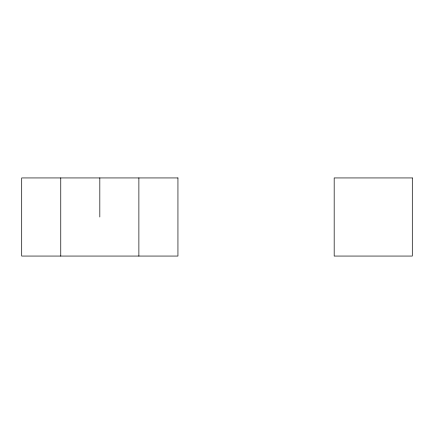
<?xml version="1.0" encoding="UTF-8"?>
<svg xmlns="http://www.w3.org/2000/svg" width="434" height="434" viewBox="0 0 434 434"><rect width="100%" height="100%" fill="white"/><g stroke="black" fill="none" stroke-linecap="round" stroke-linejoin="round"><path stroke-width="0.65" d="M138.88 177.94L138.88 256.06M99.82 177.94L99.82 217M60.76 177.94L60.76 256.06M177.94 177.94L21.7 177.94L21.7 256.06L177.94 256.06L177.94 177.94M412.3 177.94L334.18 177.94L334.18 256.06L412.3 256.06L412.3 177.94"/></g></svg>
